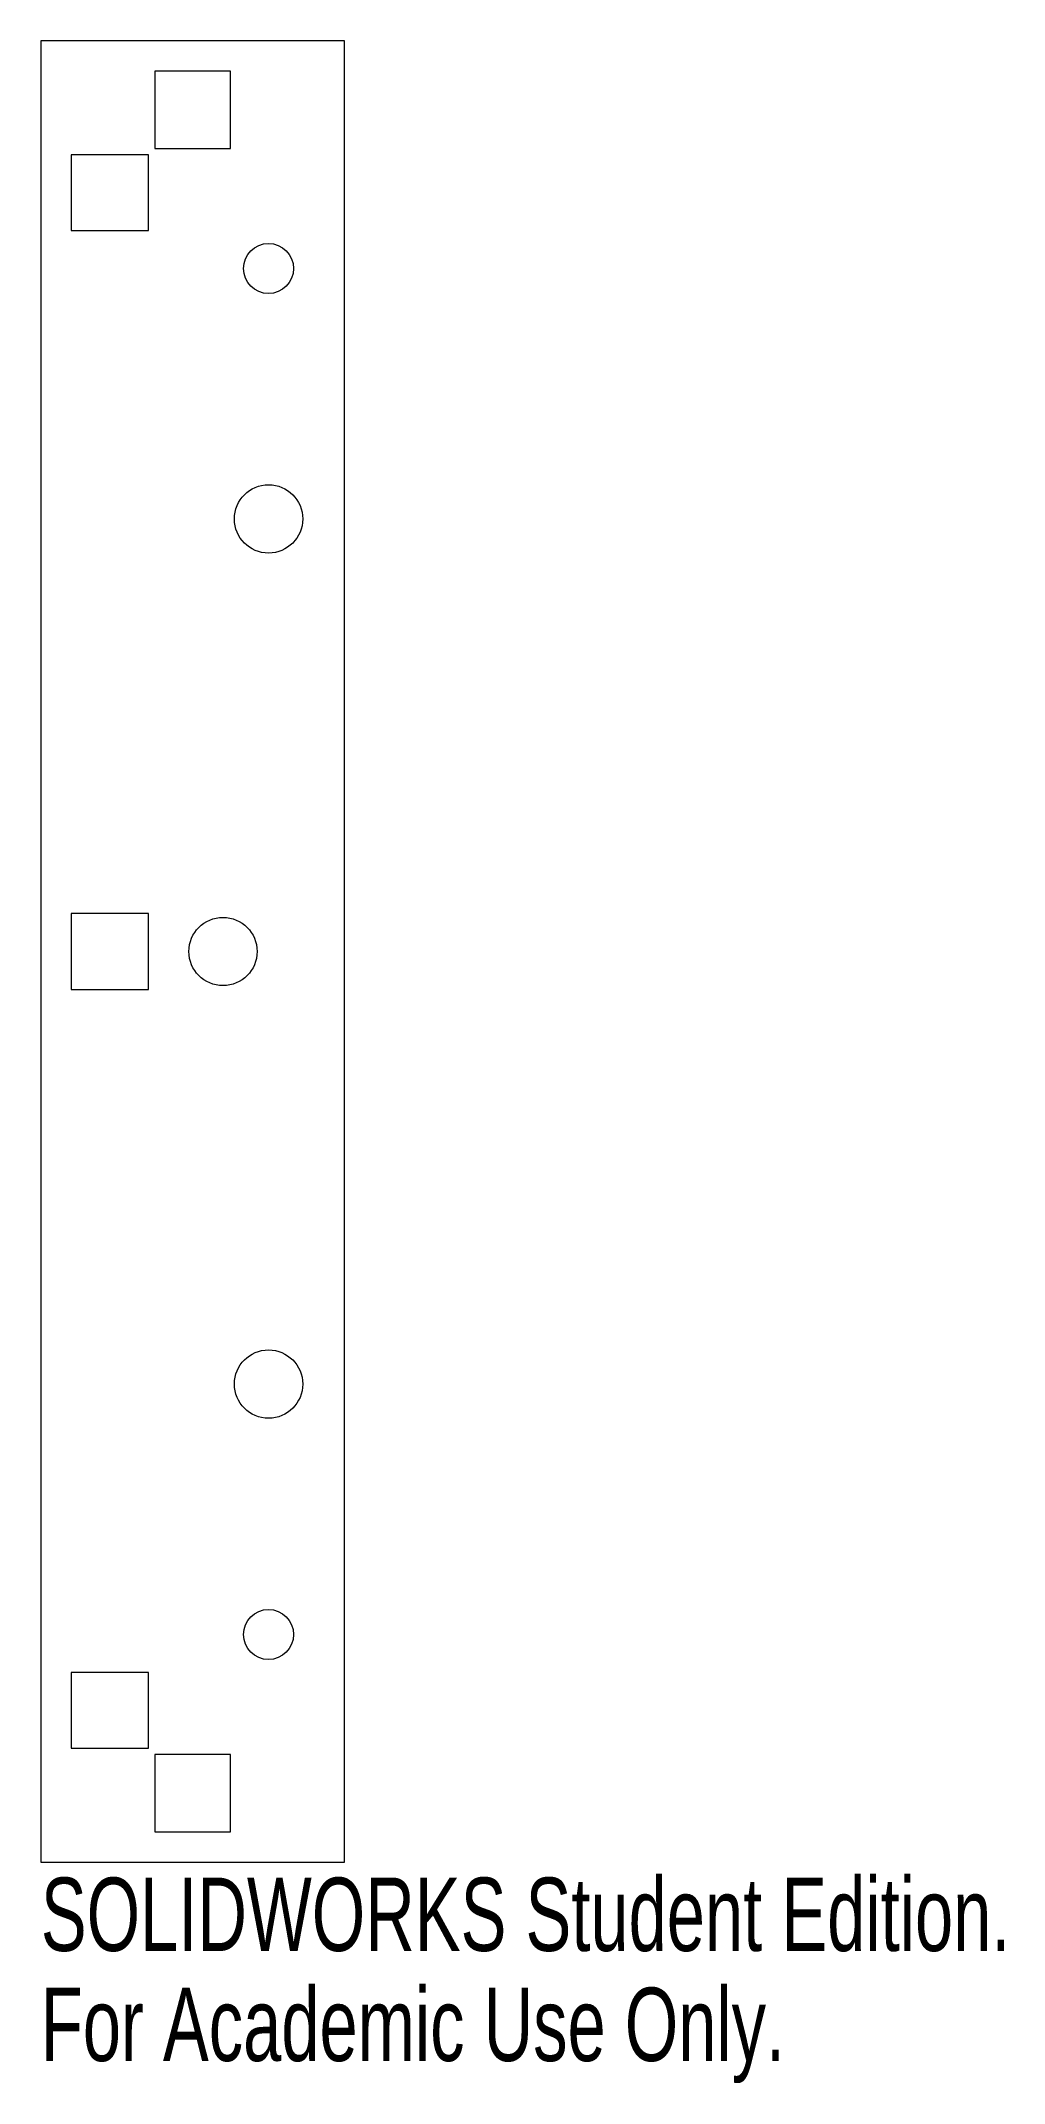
# Model space of a CAD drawing. Header units: millimetres. Extents: x -10 to 53, y -75 to 60.
import ezdxf

# ---------------------------------------------------------------- set-up
doc = ezdxf.new("R2010")
doc.units = ezdxf.units.MM
doc.styles.add('SLDTEXTSTYLE0', font='TXT', dxfattribs={"width": 0.7})

msp = doc.modelspace()

# ---------------------------------------------------------------- linework, layer by layer
at = {"color": 7, "linetype": 'Continuous', "lineweight": 15}
for p, q in [((-10, 60), (-10, -60)), ((10, 60), (-10, 60)), ((10, -60), (10, 60)), ((2.5, 58), (-2.5, 58)), ((-2.5, 58), (-2.5, 52.9)), ((2.5, 52.9), (2.5, 58)), ((-2.9, 52.5), (-8, 52.5)), ((-8, 52.5), (-8, 47.5)), ((-2.9, 47.5), (-2.9, 52.5)), ((-2.5, 52.9), (2.5, 52.9)), ((-8, 47.5), (-2.9, 47.5)), ((-2.9, 2.5), (-8, 2.5)), ((-8, 2.5), (-8, -2.5)), ((-2.9, -2.5), (-2.9, 2.5)), ((-8, -2.5), (-2.9, -2.5)), ((-2.9, -47.5), (-8, -47.5)), ((-8, -47.5), (-8, -52.5)), ((-2.9, -52.5), (-2.9, -47.5)), ((-8, -52.5), (-2.9, -52.5)), ((2.5, -52.9), (-2.5, -52.9)), ((-2.5, -52.9), (-2.5, -58)), ((2.5, -58), (2.5, -52.9)), ((-2.5, -58), (2.5, -58)), ((-10, -60), (10, -60))]:
    msp.add_line(p, q, dxfattribs=at)
for centre, radius in [((5, 45), 1.65), ((5, 28.5), 2.25), ((2, 0), 2.25), ((5, -28.5), 2.25), ((5, -45), 1.65)]:
    msp.add_circle(centre, radius, dxfattribs=at)

# ---------------------------------------------------------------- texts
at = {"color": 7, "linetype": 'Continuous', "char_height": 4.8336, "attachment_point": 1, "style": 'SLDTEXTSTYLE0'}
for s, insert in [('SOLIDWORKS Student Edition.', (-10, -61.02)), ('For Academic Use Only.', (-10, -68.27))]:
    msp.add_mtext(s, dxfattribs=dict(at, insert=insert))

doc.saveas('drawing.dxf')
